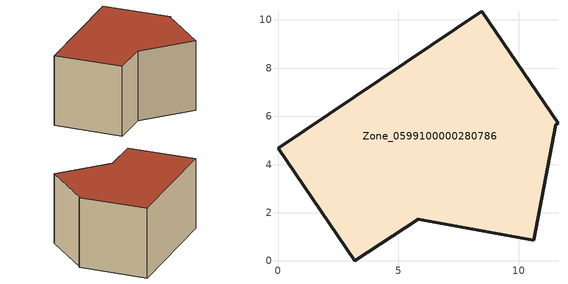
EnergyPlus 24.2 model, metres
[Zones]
Zone_0599100000280786
 floor ground (C_G): 8.45,10.37 11.62,5.72 11.53,5.66 10.62,0.85 5.82,1.73 3.18,0 0,4.67 z0
 wall outside (C_F): 11.62,5.72 8.45,10.37 0,4.67 3.18,0 5.82,1.73 10.62,0.85 11.53,5.66 11.62,5.72 z0:5.87
 roof outside (C_R): 8.45,10.37 0,4.67 3.18,0 5.82,1.73 10.62,0.85 11.53,5.66 11.62,5.72 z5.87
[BUILDING]
Pand.0599100000280786: North Axis=0; Terrain=City; Loads Convergence Tolerance Value=0.04; Temperature Convergence Tolerance Value=0.4; Solar Distribution=FullExterior; Maximum Number of Warmup Days=25; Minimum Number of Warmup Days=1
[Site:Location]
Rotterdam.The.Hague.AP_ZH_NLD Design_Conditions: Latitude=51.96; Longitude=4.45; Time Zone=1; Elevation=-4.5
[SITE:GROUNDTEMPERATURE:BUILDINGSURFACE]
18, 18, 18, 18, 18, 18, 18, 18, 18, 18, 18, 18
[MATERIAL] Thermal Absorptance=0.9; Solar Absorptance=0.7; Visible Absorptance=0.7
Name | Roughness | Thickness | Conductivity | Density | Specific Heat
G.TC.1975-1991 | MediumSmooth | 0.15 | 0.288461 | 540 | 1210
F.TC.1975-1991 | Rough | 0.3 | 0.230769 | 1920 | 840
R.TC.1975-1991 | MediumRough | 0.2 | 0.153846 | 1500 | 1000
[CONSTRUCTION]
C_G: G.TC.1975-1991
C_F: F.TC.1975-1991
C_R: R.TC.1975-1991
[ZONE]
Zone_0599100000280786: Type=1; Multiplier=1; Ceiling Height=Autocalculate; Volume=Autocalculate; Floor Area=autocalculate; Part of Total Floor Area=Yes
[ZONEINFILTRATION:DESIGNFLOWRATE]
Infil_Zone_0599100000280786: Zone or ZoneList or Space or SpaceList=Zone_0599100000280786; Schedule=AlwaysOn; Design Flow Rate Calculation Method=Flow/Area; Flow Rate per Floor Area=0.003; Constant Term Coefficient=1; Temperature Term Coefficient=0; Velocity Term Coefficient=0; Velocity Squared Term Coefficient=0
[HVACTEMPLATE:ZONE:IDEALLOADSAIRSYSTEM]
Zone_0599100000280786: Maximum Heating Supply Air Temperature=50; Minimum Cooling Supply Air Temperature=13; Maximum Heating Supply Air Humidity Ratio=0.0156; Minimum Cooling Supply Air Humidity Ratio=0.0077; Heating Limit=NoLimit; Cooling Limit=NoLimit; Dehumidification Control Type=ConstantSensibleHeatRatio; Cooling Sensible Heat Ratio=0.7; Dehumidification Setpoint=60; Humidification Control Type=None; Humidification Setpoint=30; Outdoor Air Method=None; Outdoor Air Flow Rate per Person=0.00944; Outdoor Air Flow Rate per Zone Floor Area=0; Outdoor Air Flow Rate per Zone=0; Demand Controlled Ventilation Type=None; Outdoor Air Economizer Type=NoEconomizer; Heat Recovery Type=None; Sensible Heat Recovery Effectiveness=0.7; Latent Heat Recovery Effectiveness=0.65
[ZONECONTROL:THERMOSTAT]
ThermostatControl_Zone_0599100000280786: Zone or ZoneList=Zone_0599100000280786; Control Type Schedule=DualSetpointControlType; Control 1=Thermostat_Zone_0599100000280786; Temperature Difference Between Cutout And Setpoint=0
[THERMOSTATSETPOINT:DUALSETPOINT]
Thermostat_Zone_0599100000280786: Heating Setpoint Temperature Schedule=HeatingSetpoint_Zone_0599100000280786; Cooling Setpoint Temperature Schedule=CoolingSetpoint_Zone_0599100000280786
[SCHEDULE:COMPACT]
HeatingSetpoint_Zone_0599100000280786: Through: 12/31, For: AllDays, Until: 24:00, 21
CoolingSetpoint_Zone_0599100000280786: Through: 12/31, For: AllDays, Until: 24:00, 24
DualSetpointControlType: Through: 12/31, For: AllDays, Until: 24:00, 4
AlwaysOn: Through: 12/31, For: AllDays, Until: 24:00, 1
